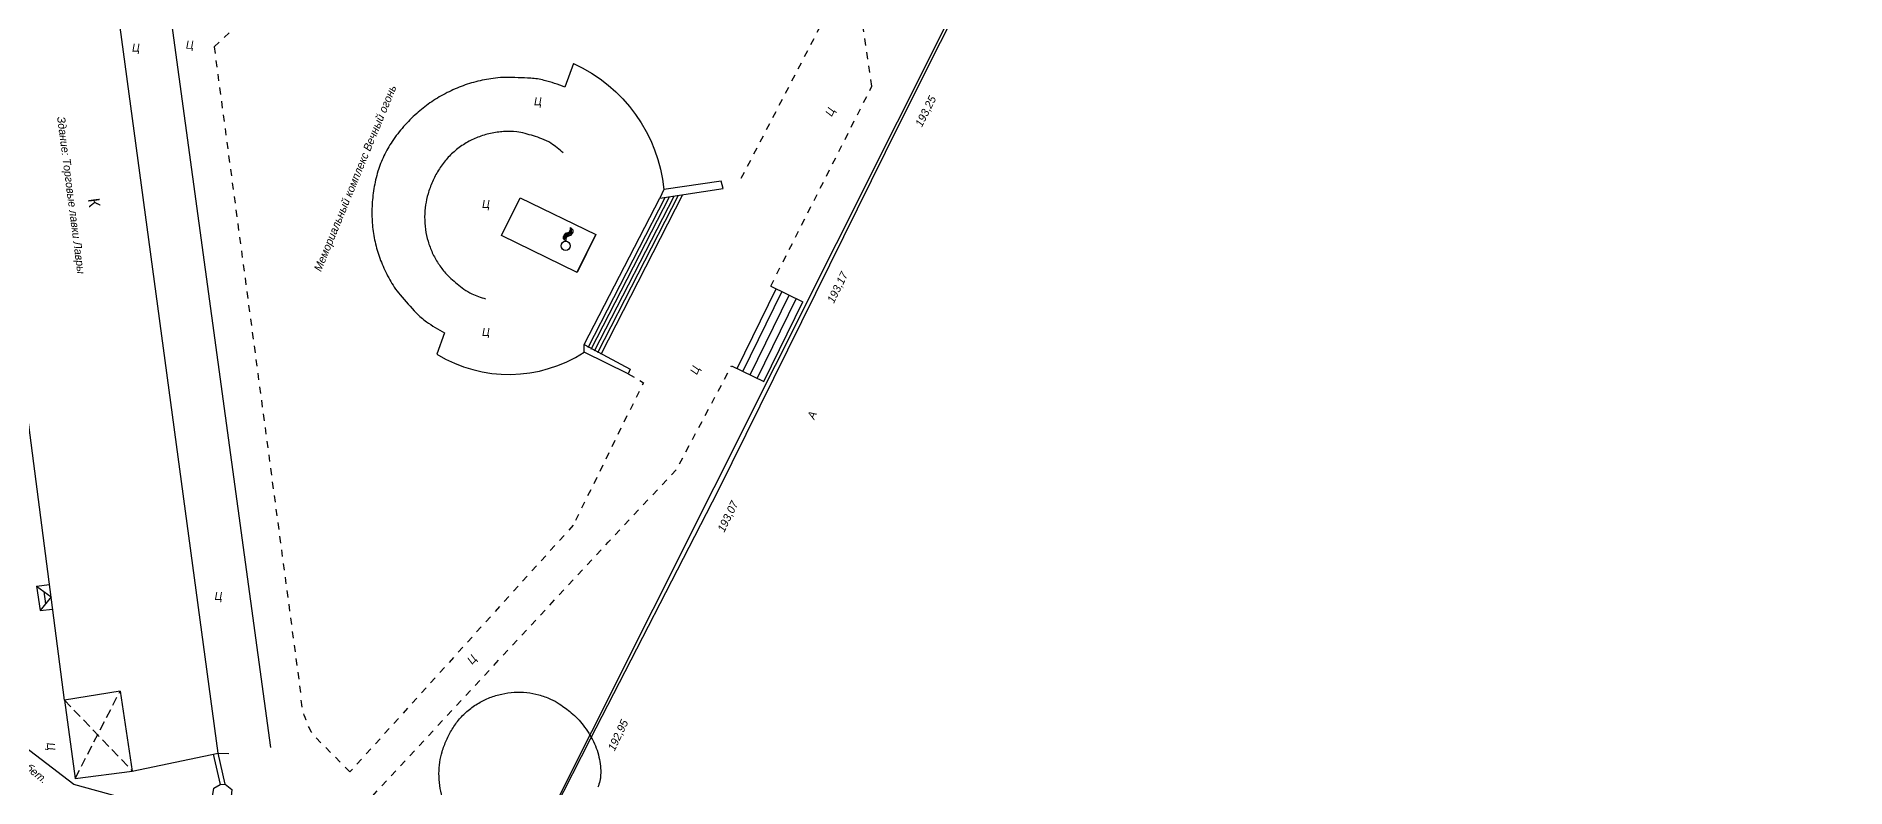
# Model space of a CAD drawing. Header units: metres. Extents: x 2227888 to 2228620, y 529759 to 530801.
# Drawn here: x 2228305.7 to 2228503.6, y 530022 to 530104.2 of the extents above; entities that cross this region are included whole.
import ezdxf

# ---------------------------------------------------------------- set-up
doc = ezdxf.new("R2010")
doc.units = ezdxf.units.M
doc.header["$LTSCALE"] = 0.5
for name, pattern in [('189_3', [3, 1.5, -1.5]), ('22', [3, 2, -1]), ('CONTI', [0])]:
    doc.linetypes.add(name, pattern=pattern)
for name, color, linetype in [('АВТОДОРОГИ', 252, 'CONTI'), ('ЗДАН_ОБЩЕСТ', 252, 'CONTI'), ('КУЛЬТ_РИТУАЛ', 252, 'CONTI'), ('ОГРАЖДЕНИЯ', 252, 'CONTI'), ('ПАМЯТНИКИ', 252, 'CONTI'), ('СООРУЖЕНИЯ', 252, 'CONTI'), ('ТРОТУАРЫ', 252, 'CONTI')]:
    doc.layers.add(name, color=color, linetype=linetype)
doc.layers.add('ИИ_Ограды_025', color=7, linetype='Continuous', lineweight=25)
doc.layers.get('0').off()
doc.styles.add('БМ431', font='', dxfattribs={"height": 0.875})
doc.styles.add('древний курсив', font='', dxfattribs={"height": 0.875})
doc.styles.add('рубленый', font='', dxfattribs={"height": 1})
doc.styles.get('БМ431').set_extended_font_data('Bm431', italic=True)
doc.styles.get('древний курсив').set_extended_font_data('D431', italic=True)
doc.styles.get('рубленый').set_extended_font_data('P131')
doc.linetypes.add('280', pattern='A,2,[9,GUGK.shx,S=0.25,R=0,X=0,Y=0.5],2,0', length=4)
doc.linetypes.add('474_1', pattern='A,1.5,[4,GUGK.shx,S=1,R=0,X=0,Y=-0.5],-0.5,[5,GUGK.shx,S=0.3,R=45,X=0,Y=0.5],0.001,-0.5,0.5', length=3.001)
doc.linetypes.add('474_2', pattern='A,2,[8,GUGK.shx,S=0.1,R=0,X=0,Y=0],2', length=4)
doc.linetypes.add('84a_2', pattern='A,0.001,[5,GUGK.shx,S=0.9,R=225,X=0,Y=0],0.5,[5,GUGK.shx,S=0.4,R=225,X=0,Y=0],0.5', length=1.001)
doc.linetypes.add('85a_1', pattern='A,0.01,[5,GUGK.shx,S=0.9,R=45,X=0,Y=0],1,[5,GUGK.shx,S=0.4,R=45,X=0,Y=0],0.01,[2,GUGK.shx,S=0.1,R=0,X=-0.1,Y=1],1', length=2.02)

# ---------------------------------------------------------------- blocks, each defined once
blk = doc.blocks.new('BL_1007')
at = {"color": 0}
for p, q in [((1, 3.5), (1, 4)), ((1, 4), (1.5, 3.5)), ((-0.5, 2), (0, 2.75)), ((-0.5, 1.5), (-0.5, 2)), ((0, 1), (-0.5, 1.5)), ((-0.25, 1.25), (-0.25, 2.5)), ((0, 2.75), (0.75, 3)), ((0, 1.5), (0, 2.5)), ((0.25, 2), (0, 1.5)), ((0, 1.5), (0, 1)), ((0.25, 2), (0.25, 2.75)), ((1, 2.25), (0.25, 2)), ((0.5, 2.12), (0.5, 2.88)), ((0.75, 3), (1, 3.5)), ((0.75, 2.25), (0.75, 3)), ((1, 2.5), (1, 3.5)), ((1.5, 3), (1, 2.25)), ((1.25, 2.7), (1.25, 3.75)), ((1.5, 3.5), (1.5, 3))]:
    blk.add_line(p, q, dxfattribs=at)
blk.add_circle((0, 0), 1, dxfattribs=at)

msp = doc.modelspace()

# ---------------------------------------------------------------- linework, layer by layer
at = {"layer": 'АВТОДОРОГИ', "flags": 128}
msp.add_lwpolyline([(2228460.7162, 530247.921), (2228450.692210928, 530214.3763617444), (2228435.362662633, 530169.5784343313), (2228426.948518944, 530148.0873221279), (2228400.0973, 530094.6012), (2228380.2666, 530054.4471), (2228366.2997, 530027.3469), (2228358.4927, 530012.0389)], dxfattribs=at)
at = {"layer": 'ЗДАН_ОБЩЕСТ', "extrusion": (0.0002084604323981626, -0.01116300125512105, 0.9999376700311008)}
msp.add_line((2228325.61476697, 530025.814388379, -0.5506727792958781), (2228309.761410999, 530143.5242238591, -0.5416463571778194), dxfattribs=at)
at = {"layer": 'ЗДАН_ОБЩЕСТ', "elevation": -0.5506727792958781, "flags": 128}
msp.add_lwpolyline([(2228314.897499982, 530032.600716075), (2228308.80899999, 530031.608), (2228294.506, 530141.667), (2228301.101608695, 530142.5539574061), (2228308.861519565, 530143.5305183777), (2228308.6393, 530144.9938), (2228309.542874715, 530144.918), (2228309.761410999, 530143.5242238591)], dxfattribs=at)
at = {"layer": 'ЗДАН_ОБЩЕСТ', "lineweight": 25}
for points, elevation in [([(2228305.756146493, 530044.082804611), (2228307.164085587, 530044.2653190492)], 193.24619469955), ([(2228305.756146493, 530044.082804611), (2228306.136590623, 530041.390437715), (2228307.514485122, 530041.5690579613)], 193.24619469955), ([(2228314.898990334, 530032.5909635918), (2228316.234, 530023.854999999), (2228325.61476697, 530025.814388379)], -0.5506727792958781), ([(2228308.80899999, 530031.608), (2228309.9827, 530023.0398)], -0.5506727792958781), ([(2228309.9827, 530023.0398), (2228316.234, 530023.854999999)], -0.5506727792958781)]:
    msp.add_lwpolyline(points, dxfattribs=dict(at, elevation=elevation))
at = {"layer": 'ЗДАН_ОБЩЕСТ', "linetype": '22', "flags": 128}
msp.add_lwpolyline([(2228309.9827, 530023.0398), (2228314.897499982, 530032.600716075)], dxfattribs=at)
at = {"layer": 'ЗДАН_ОБЩЕСТ', "linetype": '22', "elevation": -0.5506727792958781, "flags": 128}
msp.add_lwpolyline([(2228308.80899999, 530031.608), (2228316.234, 530023.854999999)], dxfattribs=at)
at = {"layer": 'ИИ_Ограды_025', "linetype": '474_2', "elevation": -2.027605223640421}
msp.add_lwpolyline([(2228356.745623935, 530011.0205860218), (2228359.8169, 530014.8704), (2228426.678231076, 530148.2551794132), (2228432.149118205, 530162.206627905), (2228443.346222867, 530193.604848801), (2228452.62109823, 530221.8696922893), (2228459.8202, 530245.9032), (2228466.383872531, 530269.2955454426), (2228486.6559, 530343.9036), (2228496.38720815, 530383.2197115652), (2228498.8138, 530397.0133), (2228500.41148683, 530423.4257543711), (2228503.6397, 530478.623)], dxfattribs=at)
at = {"layer": 'КУЛЬТ_РИТУАЛ', "linetype": '189_3', "extrusion": (0.0002084604323981626, -0.01116300125512105, 0.9999376700311008)}
msp.add_line((2228382.840485089, 530088.6753520711, -1.169197592419563), (2228392.034, 530106.3525, -0.5441600813657343), dxfattribs=at)
at = {"layer": 'КУЛЬТ_РИТУАЛ', "extrusion": (0.0002084604323981626, -0.01116300125512105, 0.9999376700311008)}
msp.add_line((2228364.9025, 530078.3925), (2228366.9115, 530082.5147), dxfattribs=at)
at = {"layer": 'ОГРАЖДЕНИЯ', "extrusion": (0.0002084604323981626, -0.01116300125512105, 0.9999376700311008)}
for p, q in [((2228326.392714594, 530022.4139584197, -1.897151859642078), (2228325.61476697, 530025.8143883793, -0.550672779295869)), ((2228325.892125375, 530022.37025159, -1.897535429899604), (2228325.120162982, 530025.71107899, -0.550672779295869))]:
    msp.add_line(p, q, dxfattribs=at)
at = {"layer": 'ОГРАЖДЕНИЯ', "extrusion": (0.0002084604323981608, -0.01116300125512105, 0.9999376700311008)}
for p, q in [((2228326.392714594, 530022.4139584193, -1.897151859642087), (2228325.61476697, 530025.814388379, -0.5506727792958781)), ((2228325.892125375, 530022.3702515897, -1.897535429899613), (2228325.120162982, 530025.7110789897, -0.5506727792958781))]:
    msp.add_line(p, q, dxfattribs=at)
at = {"layer": 'ОГРАЖДЕНИЯ', "linetype": '474_1', "flags": 128}
msp.add_lwpolyline([(2228331.3876, 530026.4115), (2228317.0942, 530131.0128)], dxfattribs=at)
at = {"layer": 'ОГРАЖДЕНИЯ', "linetype": '474_1', "elevation": -0.5506727792958781, "flags": 128}
msp.add_lwpolyline([(2228325.61476697, 530025.814388379), (2228326.7784, 530025.7873)], dxfattribs=at)
at = {"layer": 'ОГРАЖДЕНИЯ', "elevation": -1.903994082013954, "flags": 128}
msp.add_lwpolyline([(2228326.9709, 530020.2977), (2228326.132711117, 530019.8582769905), (2228325.439521432, 530020.0319022281), (2228324.934069089, 530020.6195713314), (2228325.13618927, 530021.9933552096), (2228325.832130121, 530022.3710059219), (2228326.392714594, 530022.4139584193), (2228327.125236628, 530021.814738381), (2228326.9709, 530020.2977)], dxfattribs=at)
at = {"layer": 'ПАМЯТНИКИ'}
for p, q in [((2228364.476752054, 530101.2164493516), (2228363.54425317, 530098.6381304242)), ((2228350.365483697, 530071.7833767306), (2228349.555741891, 530069.4235180427))]:
    msp.add_line(p, q, dxfattribs=at)
at = {"layer": 'ПАМЯТНИКИ', "flags": 128}
for points in [[(2228364.476752054, 530101.2164493516, -0.2684677265372658), (2228374.3801, 530087.442)], [(2228363.343971101, 530091.4605282351, 0.03971160577263687), (2228362.012229088, 530092.5047900951, 0.06089332199915774), (2228361.023144908, 530092.9997337637, 0.0195002402299763), (2228359.185632843, 530093.5748751555, 0.04046956752896659), (2228358.272291683, 530093.7443326962, 0.03996986018878448), (2228356.844274142, 530093.7766937767, 0.03943618984670053), (2228355.410002829, 530093.5803174746, 0.03941345193816124), (2228354.02735031, 530093.1621557577, 0.04029115737419067), (2228352.756756049, 530092.5436593384, 0.04063960261741317), (2228351.549061431, 530091.6909448244, 0.04324405072156055), (2228350.563537595, 530090.7112039306, 0.03603467440972501), (2228349.714857933, 530089.5468954109, 0.03655371844524297), (2228349.052970883, 530088.2901556805, 0.03072700524611486), (2228348.572108156, 530086.9738303181, 0.0346198329062733), (2228348.301086528, 530085.7595666886, 0.03727892056588049), (2228348.201431763, 530084.4484829102, 0.03597725498665524), (2228348.297508061, 530083.0895669177, 0.03573523988581737), (2228348.580928826, 530081.785115825, 0.03589792660269507), (2228349.045505065, 530080.5401196169, 0.03586888122727178), (2228349.684926416, 530079.3714005854, 0.03573754818506317), (2228350.487471594, 530078.301952263, 0.03576220737115617), (2228351.069841461, 530077.72111338, 0.01601619559784315), (2228352.495807243, 530076.5666723881, 0.05606083899085032), (2228353.367746071, 530076.0481174137, 0.035630771275116), (2228354.86254067, 530075.4968975378), (2228354.86254067, 530075.4968975378)], [(2228349.555741891, 530069.4235180427, 0.2867599827108572), (2228365.6425, 530069.6422)]]:
    msp.add_lwpolyline(points, format="xyb", dxfattribs=at)
at = {"layer": 'ПАМЯТНИКИ'}
msp.add_lwpolyline([(2228363.54425317, 530098.6381304242, 0.03138099959068429), (2228361.272806911, 530099.3868199252, 0.05064645371843537), (2228359.806244817, 530099.6151447442, 0.01211050014656143), (2228357.040558449, 530099.6954301965, 0.03059354960746504), (2228355.946172861, 530099.6336777002, 0.03029359806122621), (2228354.023354217, 530099.287549268, 0.03091143483935466), (2228352.19439637, 530098.7208334428, 0.03117889178829425), (2228350.441687855, 530097.9283974406, 0.03082126008820565), (2228348.781400164, 530096.9137147121, 0.03058997771703728), (2228347.332904712, 530095.7629266158, 0.0280046070681596), (2228345.908677463, 530094.3297901048, 0.03358136493413067), (2228344.658537652, 530092.7161667403, 0.03725849945537468), (2228343.748101118, 530091.116901144, 0.03649366829624504), (2228343.096734602, 530089.4379800763, 0.03372070597525394), (2228342.653038783, 530087.5406093939, 0.02875289172340493), (2228342.449029488, 530085.6013468616, 0.03117408682684669), (2228342.476017382, 530083.8027724173, 0.03147812393010654), (2228342.738058928, 530081.9468845055, 0.03155815035127618), (2228343.230054203, 530080.1432305664, 0.03163111689718492), (2228343.946299011, 530078.4137483109, 0.03151903351582329), (2228344.877918978, 530076.7824556358, 0.03116698620773492), (2228345.515111968, 530075.9341435693, 0.0123448110322479), (2228347.302387768, 530073.9419251928, 0.05029523712147934), (2228348.394188311, 530072.9951527948, 0.03136233861442635), (2228350.365483697, 530071.7833767306)], format="xyb", dxfattribs=at)
at = {"layer": 'ПАМЯТНИКИ', "extrusion": (0.0002084604323981626, -0.01116300125512105, 0.9999376700311008)}
msp.add_lwpolyline([(2228363.998369978, 530050.9286709022, -0.03877972291581643), (2228363.23087595, 530049.8945946514, -0.06162447129676716), (2228362.626531785, 530049.3519139161, -0.05180424263021544), (2228360.704415025, 530048.2891398994, -0.06308879263985732), (2228358.966702719, 530047.7978060658, -0.05187463707232789), (2228356.723946196, 530047.6948188134, -0.0660454692899878), (2228354.989280448, 530048.0278323364, -0.02631203156925), (2228353.566258659, 530048.5866232, -0.03983012961021376), (2228352.682288278, 530049.0769210474, -0.03134185833852801), (2228351.60238229, 530049.8956417018, -0.03587188943074739), (2228350.762935596, 530050.7311838068, -0.03625430767557778), (2228349.999756222, 530051.7486751941, -0.03615686099379958), (2228349.389700994, 530052.8686184203, -0.03559391742504255), (2228348.949153113, 530054.055784075, -0.0354684985842296), (2228348.68018612, 530055.297731148, -0.03579796497644099), (2228348.588256962, 530056.5939489589, -0.03729360419285022), (2228348.682123885, 530057.8379075688, -0.03485748166715658), (2228348.93965361, 530058.9919621355, -0.0305448274504049), (2228349.402621706, 530060.2590401304, -0.03636305163702707), (2228350.037772909, 530061.4670020498, -0.03633398607377152), (2228350.841805322, 530062.571128045, -0.04350114341020841), (2228351.776927616, 530063.4995555351, -0.04048825564902282), (2228352.933895894, 530064.3149620512, -0.03991552508201637), (2228354.146893839, 530064.905708971, -0.03934635664100377), (2228355.456521946, 530065.3033232229, -0.03975732435248144), (2228356.81946091, 530065.4907217326, -0.04023137984835164), (2228358.178695817, 530065.459109674, -0.04050089365350028), (2228359.502207719, 530065.2119347034, -0.03954579405581452), (2228360.799938299, 530064.7460964615, -0.0404098204513505), (2228361.74975068, 530064.221692719, -0.0268117934361691), (2228363.061275788, 530063.2475462385, -0.05586873664319937), (2228364.353500828, 530061.906106872, -0.04876718086432443), (2228365.481853615, 530060.0968632996, -0.06634608023169221), (2228366.141585546, 530058.1561026096, -0.06932985757695974), (2228366.252879869, 530056.1968609261, -0.04429803582484007), (2228366.183403925, 530055.7926872193, -0.02486832350630457), (2228365.961897164, 530055.0975923038)], format="xyb", dxfattribs=at)
at = {"layer": 'ПАМЯТНИКИ', "flags": 128}
for points in [[(2228374.3801, 530087.442), (2228373.9157, 530086.4987), (2228380.8453, 530087.5574), (2228380.6496, 530088.3608), (2228374.3801, 530087.442)], [(2228365.6488, 530070.487), (2228373.9157, 530086.4987)], [(2228366.072741335, 530070.156606003), (2228374.503673061, 530086.5885301606)], [(2228366.428630463, 530069.9740055412), (2228374.991490518, 530086.6630586096)], [(2228366.784519591, 530069.7914050794), (2228375.479307975, 530086.7375870589)], [(2228366.784519591, 530069.7914050794), (2228375.479307975, 530086.7375870589)], [(2228367.140408719, 530069.6088046177), (2228375.967125432, 530086.812115508)], [(2228367.496297847, 530069.4262041559), (2228376.454942889, 530086.8866439572)], [(2228365.6425, 530069.6422), (2228365.6425, 530070.487), (2228370.6993, 530067.7828), (2228370.456, 530067.3056), (2228365.6425, 530069.6422000001)]]:
    msp.add_lwpolyline(points, dxfattribs=at)
at = {"layer": 'ПАМЯТНИКИ'}
msp.add_lwpolyline([(2228366.911500001, 530082.5147000004), (2228364.892928323, 530078.372860195), (2228356.62595046, 530082.4018637678), (2228358.644522137, 530086.5437035732)], close=True, dxfattribs=at)
at = {"layer": 'СООРУЖЕНИЯ', "linetype": '85a_1', "flags": 128}
msp.add_lwpolyline([(2228324.516508665, 530018.3266499543), (2228309.8484, 530022.3806), (2228299.6929, 530030.1216)], dxfattribs=at)
at = {"layer": 'ТРОТУАРЫ', "linetype": '189_3', "extrusion": (0.0002084604323981626, -0.01116300125512105, 0.9999376700311008)}
msp.add_line((2228386.049928259, 530076.8759511804, -1.301605282285931), (2228397.1322, 530098.7547), dxfattribs=at)
at = {"layer": 'ТРОТУАРЫ', "extrusion": (0.0002084604323981626, -0.01116300125512105, 0.9999376700311008)}
for p, q in [((2228382.368935124, 530067.8809322413, -1.401241890887258), (2228386.638765861, 530076.5873936691, -1.30493573904119)), ((2228383.014985364, 530067.5628041249, -1.404928061122319), (2228387.284816102, 530076.2692655526, -1.308621909276251)), ((2228383.80014426, 530067.1729257941, -1.409444229476919), (2228388.069974998, 530075.8793872219, -1.313138077630851)), ((2228384.585428908, 530066.7930460494, -1.413848802856323), (2228388.855259646, 530075.4995074772, -1.317542651010255)), ((2228385.301096353, 530066.4440421188, -1.417894174663555), (2228389.570927091, 530075.1505035466, -1.321588022817486))]:
    msp.add_line(p, q, dxfattribs=at)
at = {"layer": 'ТРОТУАРЫ', "linetype": '189_3', "flags": 128}
for points, elevation in [([(2228397.1322, 530098.7547), (2228387.905800154, 530159.2930021478)], -0.9818307801351418), ([(2228325.17671296, 530103.0505990867), (2228369.800507913, 530144.4202381453)], -0.9966953250145352), ([(2228325.17671296, 530103.0505990867), (2228334.6496, 530032.2637)], -0.9966953250145352)]:
    msp.add_lwpolyline(points, dxfattribs=dict(at, elevation=elevation))
at = {"layer": 'ТРОТУАРЫ'}
for points, elevation in [([(2228386.052333615, 530076.8747716943), (2228389.570491223, 530075.1496147851)], -1.301605282285931), ([(2228381.782502878, 530068.1683102656), (2228385.300660485, 530066.4431533564)], -1.397911434131999)]:
    msp.add_lwpolyline(points, dxfattribs=dict(at, elevation=elevation))
at = {"layer": 'ТРОТУАРЫ', "linetype": '189_3', "flags": 128}
for points in [[(2228342.4944, 530021.1197), (2228368.2765, 530048.8929), (2228375.7566, 530056.8384), (2228381.782502878, 530068.1683102656)], [(2228370.456, 530067.3056), (2228372.1285, 530066.3235), (2228364.4611, 530050.7371)], [(2228364.4611, 530050.7371), (2228340.0401, 530023.757)]]:
    msp.add_lwpolyline(points, dxfattribs=at)
at = {"layer": 'ТРОТУАРЫ', "elevation": 193.24619469955, "flags": 128}
for points in [[(2228305.756146493, 530044.082804611), (2228307.338854688, 530042.9171326768), (2228306.136590623, 530041.390437715)], [(2228306.54750059, 530043.4999686439), (2228306.737722655, 530042.1537851959)]]:
    msp.add_lwpolyline(points, dxfattribs=at)
at = {"layer": 'ТРОТУАРЫ', "linetype": '189_3', "flags": 128}
msp.add_lwpolyline([(2228340.0401, 530023.757), (2228335.9828, 530027.8337, -0.1228284041827288), (2228334.6496, 530032.2637, -0.8189975904826724)], format="xyb", dxfattribs=at)

# ---------------------------------------------------------------- block references
at = {"layer": 'ПАМЯТНИКИ', "extrusion": (0.0002084604323981626, -0.01116300125512105, 0.9999376700311008), "xscale": 0.4999999998592328, "yscale": 0.4999999998592328, "zscale": 0.4999999998592328, "rotation": 359.2796017584107}
msp.add_blockref('BL_1007', (2228363.577884185, 530053.430274946, -5454.020022520865), dxfattribs=at)

# ---------------------------------------------------------------- texts
at = {"layer": 'АВТОДОРОГИ', "linetype": 'Continuous', "style": 'древний курсив'}
for s, height, rotation, p in [('193,25', 0.875, 63.42000477195489, (2228402.589874486, 530094.2102845598)), ('193,07', 0.875, 64.09836902305472, (2228380.968043071, 530049.8992081248)), ('192,95', 0.8749999999999999, 64.71596292114437, (2228368.977921709, 530025.9660647459))]:
    msp.add_text(s, height=height, rotation=rotation, dxfattribs=at).set_placement(p)
at = {"layer": 'АВТОДОРОГИ'}
for s, height, rotation, style, p in [('193,17', 0.8749999999999999, 63.8000297028567, 'древний курсив', (2228392.959500171, 530074.9451537398)), ('А', 0.875, 67.30052912003102, 'БМ431', (2228390.828742402, 530062.2551098323))]:
    msp.add_text(s, height=height, rotation=rotation, dxfattribs=dict(at, style=style)).set_placement(p)
at = {"layer": 'ЗДАН_ОБЩЕСТ'}
for s, height, rotation, style, p in [('Здание: Торговые лавки Лавры', 0.875, 277.3852463513578, 'БМ431', (2228308.001312464, 530095.3602026858)), ('К', 1.25, 277.3310129869469, 'рубленый', (2228311.388796029, 530086.4170783288))]:
    msp.add_text(s, height=height, rotation=rotation, dxfattribs=dict(at, style=style)).set_placement(p)
at = {"layer": 'ПАМЯТНИКИ', "style": 'БМ431'}
msp.add_text('Мемориальный комплекс Вечный огонь', height=0.875, rotation=67.75457979495484, dxfattribs=at).set_placement((2228336.866107794, 530078.4151032203))
for p in [(2228360.168628905, 530096.6631498082), (2228354.484278479, 530085.4224595118), (2228354.484278479, 530071.4451338364)]:
    msp.add_text('Ц', height=0.875, dxfattribs=at).set_placement(p)
at = {"layer": 'СООРУЖЕНИЯ', "linetype": '280', "style": 'БМ431'}
msp.add_text('бет.', height=0.875, rotation=321.1801193056492, dxfattribs=at).set_placement((2228304.485082169, 530024.0593077916))
at = {"layer": 'ТРОТУАРЫ', "linetype": '84a_2', "style": 'БМ431'}
for p in [(2228316.202445661, 530102.5318550055), (2228322.0902562, 530102.8351661505), (2228325.227924306, 530042.5605336445), (2228325.227924306, 530042.5605336445)]:
    msp.add_text('Ц', height=0.875, dxfattribs=at).set_placement(p)
for rotation, p in [(62.94481165521022, (2228392.737355052, 530095.3690220559)), (65.10855677668323, (2228377.984605238, 530067.1360689146)), (47.59877386666606, (2228353.402137848, 530035.455880611)), (275.113639324177, (2228306.873604736, 530026.9245758888))]:
    msp.add_text('Ц', height=0.875, rotation=rotation, dxfattribs=at).set_placement(p)

doc.saveas('drawing.dxf')
